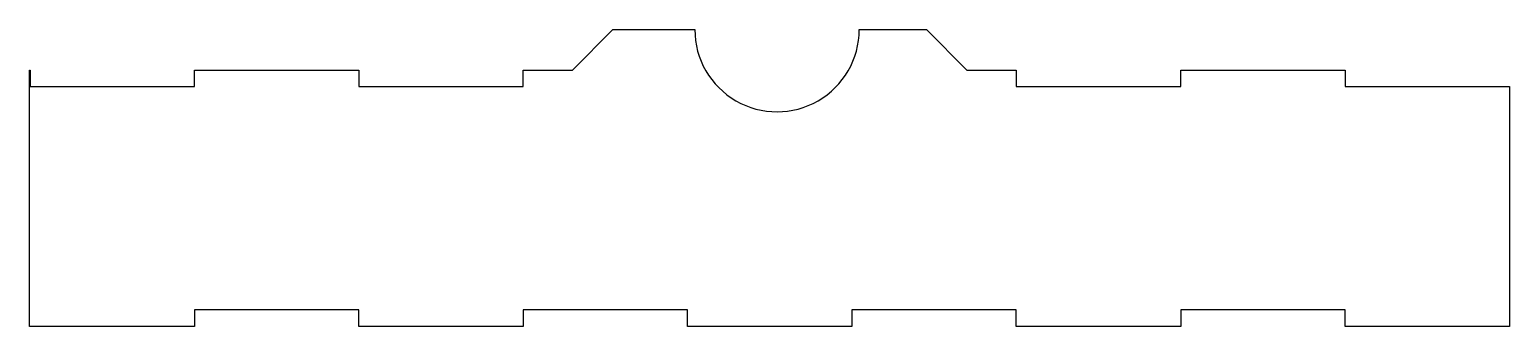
# Model space of a CAD drawing. Header units: millimetres. Extents: x -225 to 225, y -90 to 0.
import ezdxf

# ---------------------------------------------------------------- set-up
doc = ezdxf.new("R2010")
doc.units = ezdxf.units.MM
doc.layers.get('0').update_dxf_attribs({"linetype": 'CONTINUOUS'})

msp = doc.modelspace()

# ---------------------------------------------------------------- linework, layer by layer
msp.add_lwpolyline([(125, -17.31), (125, -12.31), (175, -12.31), (175, -17.31), (225, -17.31), (225, -90.31), (175, -90.31), (175, -85.31), (125, -85.31), (125, -90.31), (75, -90.31), (75, -85.31), (25, -85.31), (25, -90.31), (-25, -90.31), (-25, -85.31), (-75, -85.31), (-75, -90.31), (-125, -90.31), (-125, -85.31), (-175, -85.31), (-175, -90.31), (-225.15, -90.31), (-225.15, -12.31), (-225, -12.31), (-225, -12.31), (-225, -17.31), (-175, -17.31), (-175, -12.31), (-125, -12.31), (-125, -17.31), (-75, -17.31), (-75, -12.31), (-60, -12.31), (-47.69, 0), (-22.79, 0, 1.000643), (27.21, 0), (47.69, 0), (60, -12.31), (75, -12.31), (75, -17.31)], format="xyb", close=True)

doc.saveas('drawing.dxf')
